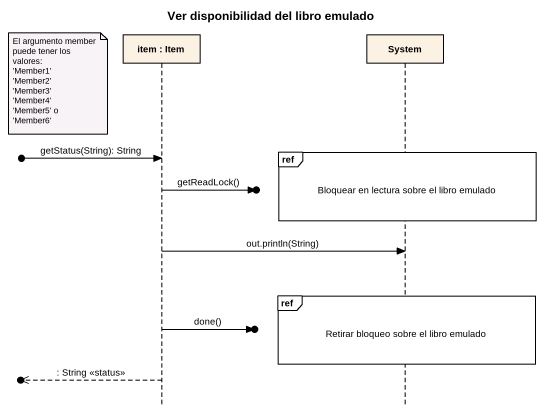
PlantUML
@startuml
title Ver disponibilidad del libro emulado
hide footbox
participant "item : Item" as item
participant System

note left of item
  El argumento member puede tener los valores:
  ~'Member1'
  ~'Member2'
  ~'Member3'
  ~'Member4'
  ~'Member5' o
  ~'Member6'
end note
ref over System : Bloquear en lectura sobre el libro emulado
[o-> item : getStatus(String): String
item ->o] : getReadLock()
item -> System : out.println(String)
ref over System : Retirar bloqueo sobre el libro emulado
item ->o] : done()
[o<<-- item : : String <<status>>
@enduml
